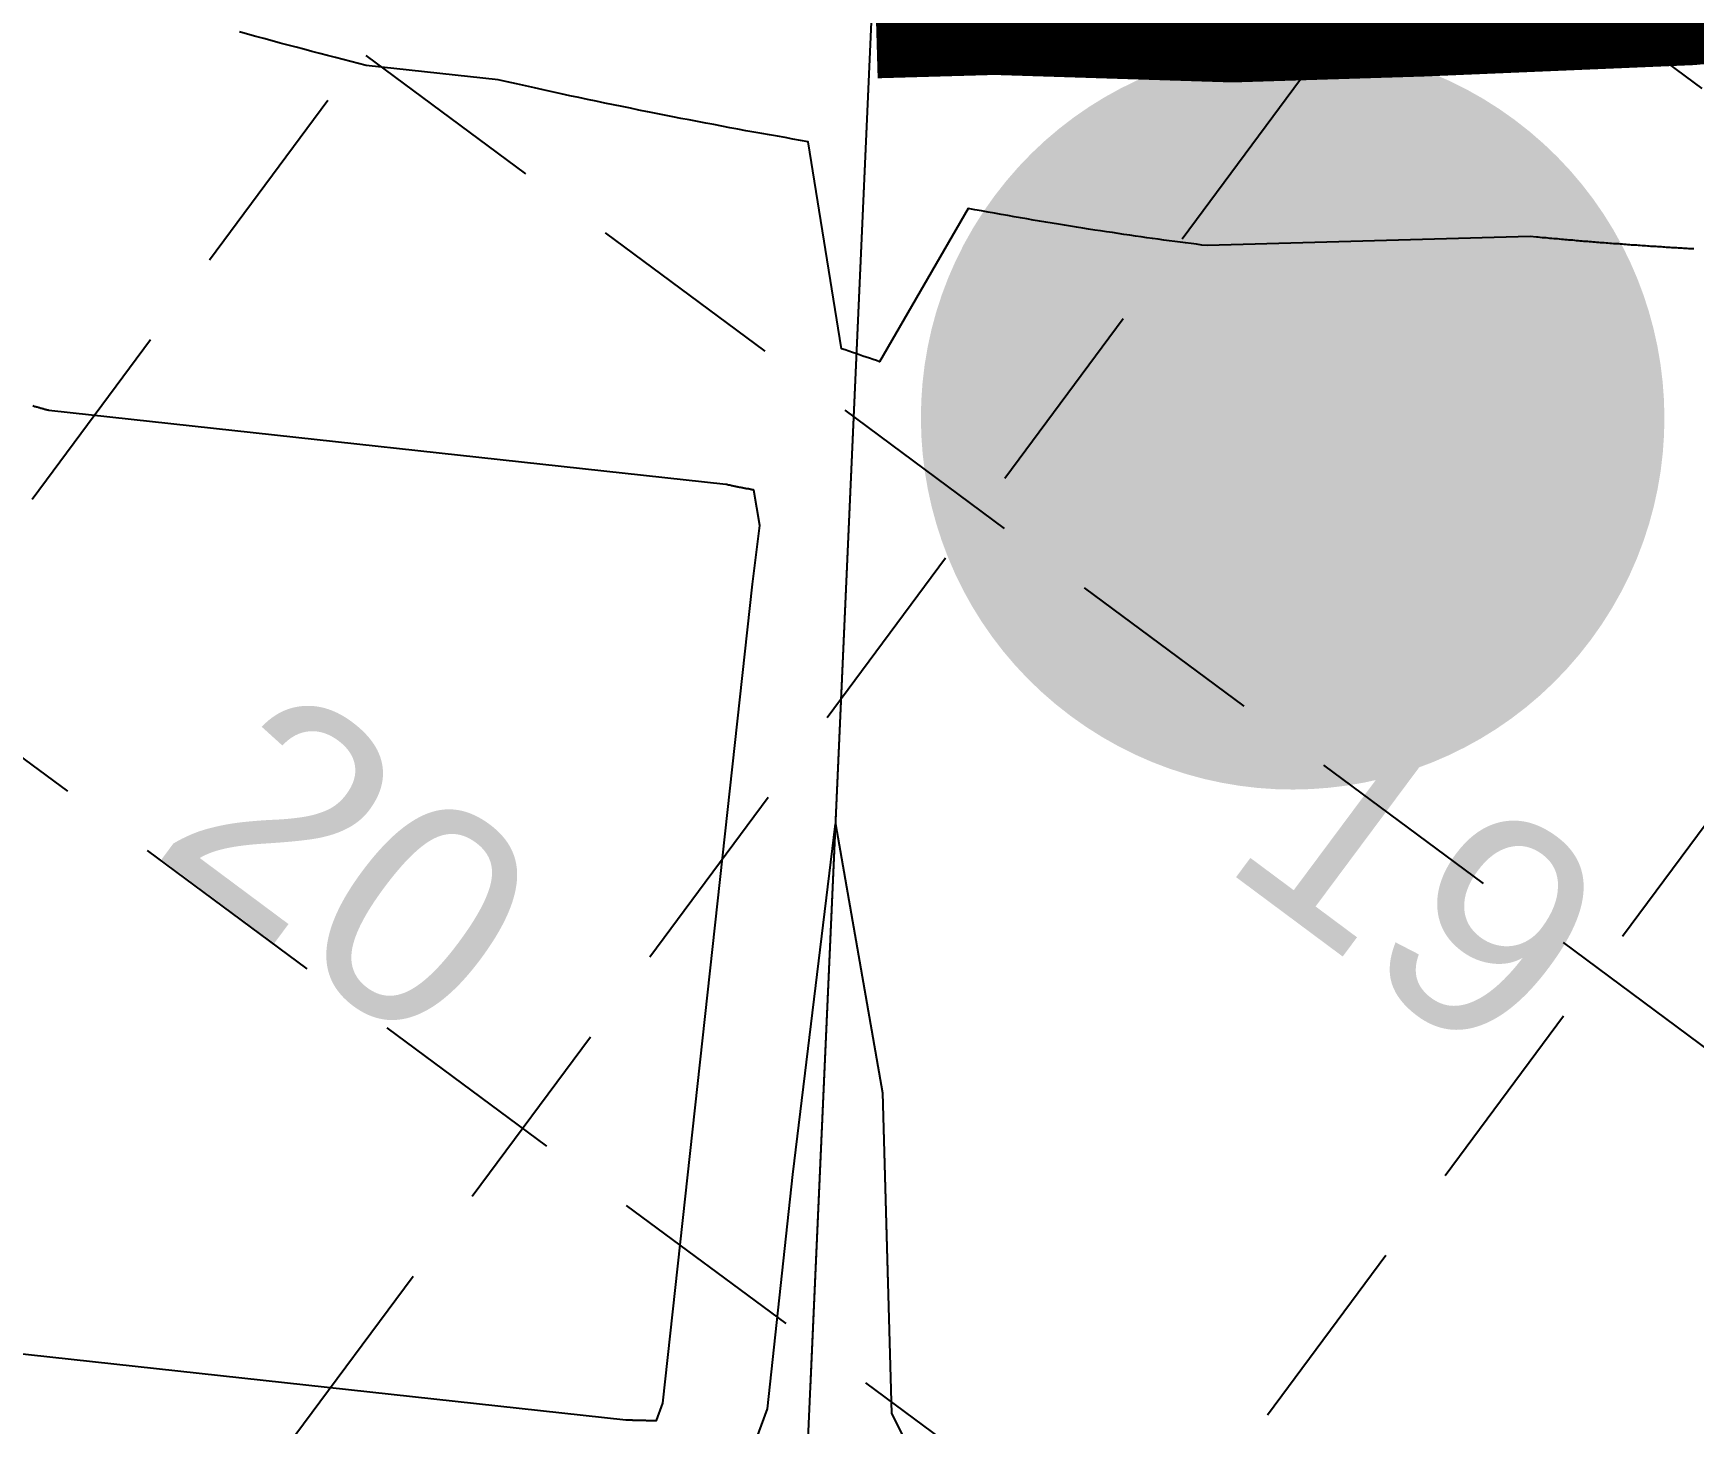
# Model space of a CAD drawing. Header units: feet. Extents: x 2260 to 6199, y 3666 to 7344.
# Drawn here: x 4487.2 to 4600, y 5789.3 to 5883.8 of the extents above; entities that cross this region are included whole.
import ezdxf
from ezdxf.enums import TextEntityAlignment as Align

# ---------------------------------------------------------------- set-up
doc = ezdxf.new("R2010")
doc.units = ezdxf.units.FT
doc.header["$LTSCALE"] = 40
doc.header["$MEASUREMENT"] = 0
doc.linetypes.add('HIDDEN', pattern=[0.375, 0.25, -0.125])
for name, color, linetype in [('ALTURA LOGO', 4, 'CONTINUOUS'), ('EOP-PROP', 4, 'CONTINUOUS'), ('EROSION BLANKETS', 84, 'CONTINUOUS'), ('FLOW-ARROWS', 253, 'CONTINUOUS'), ('GRID', 254, 'HIDDEN'), ('LOT-NOS', 4, 'CONTINUOUS'), ('lots-line', 4, 'CONTINUOUS'), ('PC', 43, 'CONTINUOUS'), ('ST-ROW', 2, 'CONTINUOUS')]:
    doc.layers.add(name, color=color, linetype=linetype)
doc.styles.add('altura', font='ARIAL.TTF', dxfattribs={"oblique": 15})
doc.styles.get("Standard").update_dxf_attribs({"font": 'ARIAL.TTF'})

msp = doc.modelspace()

# ---------------------------------------------------------------- hatches: boundary and pattern name
at = {"layer": 'ALTURA LOGO'}
h = msp.add_hatch(color=42, dxfattribs=at)
edge = h.paths.add_edge_path()
edge.add_ellipse((4572.77, 5857.66), major_axis=(15.08, 20.26), ratio=1, start_angle=-89.9995, end_angle=90.0005)
edge.add_ellipse((4572.77, 5857.66), major_axis=(15.08, 20.26), ratio=1, start_angle=89.9999, end_angle=269.9999)
h.paths.add_polyline_path([(4548.31, 5862.91), (4584.49, 5835.97), (4597.86, 5853.93), (4561.68, 5880.87)], flags=24)

# ---------------------------------------------------------------- linework, layer by layer
at = {"layer": 'EOP-PROP', "color": 7}
for radius, end in [(584.5, 265.40063), (584.5, 275.17282), (615.5, 263.30979), (615.5, 263.30979)]:
    msp.add_arc((4564.71, 6344.61), radius, 233.37652, end, dxfattribs=at)
at = {"layer": 'EROSION BLANKETS', "const_width": 8}
msp.add_lwpolyline([(4538.35, 5764.57), (4545.47, 5764.11), (4559.81, 5764.3), (4600.4, 5765.32), (4625.82, 5767.4), (4632.82, 5769.66), (4636.12, 5772.96), (4639.07, 5776.95), (4639.8, 5781.95), (4639.39, 5787.15), (4630.92, 5880.77), (4630.54, 5882.54), (4629.23, 5884.83), (4627.99, 5885.94), (4623.97, 5886.85), (4614.13, 5887.01), (4599.77, 5885.63), (4581.55, 5884.86), (4568.67, 5884.46), (4552.52, 5884.97), (4544.46, 5884.74)], dxfattribs=at)
at = {"layer": 'FLOW-ARROWS', "color": 7}
for points in [[(4545.37, 5873.6, 0, 1.67, 0), (4545.2, 5868.61, 0, 0, 0), (4544.88, 5859.2, 0, 0, 0)], [(4545.37, 5873.6, 0, 1.67, 0), (4545.2, 5868.61, 0, 0, 0), (4544.88, 5859.2, 0, 0, 0)], [(4542.74, 5817.62, 0, 1.67, 0), (4542.94, 5822.61, 0, 0, 0), (4543.4, 5833.79, 0, 0, 0)], [(4542.74, 5817.62, 0, 1.67, 0), (4542.94, 5822.61, 0, 0, 0), (4543.4, 5833.79, 0, 0, 0)]]:
    msp.add_lwpolyline(points, format="xyseb", dxfattribs=at)
at = {"layer": 'GRID', "linetype": 'HIDDEN', "ltscale": 1.35}
for p, q in [((3239.5, 6889.01), (5841.93, 4959.83)), ((3208.38, 6847.03), (5810.82, 4917.86)), ((3177.27, 6805.06), (5779.7, 4875.88)), ((4820.76, 6302.19), (3731.57, 4832.89)), ((4862.73, 6271.08), (3773.54, 4801.78)), ((4904.7, 6239.96), (3815.52, 4770.66))]:
    msp.add_line(p, q, dxfattribs=at)
at = {"layer": 'lots-line', "color": 7}
for q in [(4539.02, 5770.19), (4539.99, 5791.74)]:
    msp.add_line((4544.16, 5885.07), q, dxfattribs=at)
at = {"layer": 'PC', "color": 43, "flags": 128}
for points, elevation in [([(4597.71, 5869.28), (4597.7, 5869.28), (4597.59, 5869.29), (4597.47, 5869.3), (4597.35, 5869.31), (4597.23, 5869.31), (4597.11, 5869.32), (4596.99, 5869.33), (4596.87, 5869.34), (4596.75, 5869.35), (4596.63, 5869.35), (4596.51, 5869.36), (4596.39, 5869.37), (4596.27, 5869.38), (4596.15, 5869.39), (4596.03, 5869.4), (4595.91, 5869.4), (4595.79, 5869.41), (4595.67, 5869.42), (4595.54, 5869.43), (4595.42, 5869.44), (4595.3, 5869.45), (4595.18, 5869.46), (4595.05, 5869.47), (4594.93, 5869.48), (4594.81, 5869.48), (4594.69, 5869.49), (4594.56, 5869.5), (4594.44, 5869.51), (4594.32, 5869.52), (4594.19, 5869.53), (4594.07, 5869.54), (4593.94, 5869.55), (4593.82, 5869.56), (4593.69, 5869.57), (4593.57, 5869.58), (4593.44, 5869.59), (4593.32, 5869.6), (4593.19, 5869.61), (4593.07, 5869.62), (4592.94, 5869.63), (4592.82, 5869.64), (4592.69, 5869.65), (4592.56, 5869.66), (4592.44, 5869.67), (4592.31, 5869.68), (4592.18, 5869.69), (4592.05, 5869.7), (4591.93, 5869.72), (4591.8, 5869.73), (4591.67, 5869.74), (4591.54, 5869.75), (4591.41, 5869.76), (4591.28, 5869.77), (4591.16, 5869.78), (4591.03, 5869.79), (4590.9, 5869.8), (4590.77, 5869.82), (4590.64, 5869.83), (4590.51, 5869.84), (4590.38, 5869.85), (4590.25, 5869.86), (4590.12, 5869.87), (4589.99, 5869.89), (4589.85, 5869.9), (4589.72, 5869.91), (4589.59, 5869.92), (4589.46, 5869.94), (4589.34, 5869.95), (4588.91, 5869.99), (4566.96, 5869.37), (4566.6, 5869.41), (4566.24, 5869.46), (4565.87, 5869.51), (4565.5, 5869.55), (4565.13, 5869.6), (4564.76, 5869.65), (4564.39, 5869.7), (4564.01, 5869.75), (4563.63, 5869.8), (4563.25, 5869.85), (4562.87, 5869.91), (4562.48, 5869.96), (4562.1, 5870.02), (4561.71, 5870.07), (4561.31, 5870.13), (4560.92, 5870.19), (4560.52, 5870.25), (4560.12, 5870.31), (4559.72, 5870.37), (4559.32, 5870.43), (4558.91, 5870.49), (4558.51, 5870.56), (4558.09, 5870.62), (4557.68, 5870.69), (4557.27, 5870.75), (4556.85, 5870.82), (4556.43, 5870.89), (4556, 5870.96), (4555.58, 5871.03), (4555.15, 5871.11), (4554.72, 5871.18), (4554.28, 5871.25), (4553.85, 5871.33), (4553.41, 5871.41), (4552.97, 5871.49), (4552.52, 5871.57), (4552.08, 5871.65), (4551.63, 5871.73), (4551.17, 5871.81), (4550.72, 5871.9), (4544.71, 5861.48), (4544.49, 5861.56), (4544.26, 5861.63), (4544.03, 5861.71), (4543.8, 5861.78), (4543.57, 5861.86), (4543.34, 5861.94), (4543.13, 5862.01), (4543.1, 5862.03), (4542.86, 5862.11), (4542.61, 5862.19), (4542.37, 5862.28), (4542.12, 5862.36), (4539.86, 5876.43), (4539.34, 5876.52), (4538.82, 5876.61), (4538.29, 5876.71), (4537.76, 5876.8), (4537.23, 5876.89), (4536.7, 5876.99), (4536.16, 5877.09), (4535.62, 5877.18), (4535.08, 5877.28), (4534.53, 5877.38), (4533.99, 5877.49), (4533.44, 5877.59), (4532.89, 5877.69), (4532.33, 5877.8), (4531.77, 5877.91), (4531.21, 5878.02), (4530.65, 5878.13), (4530.09, 5878.24), (4529.52, 5878.35), (4528.95, 5878.46), (4528.94, 5878.47), (4528.36, 5878.58), (4527.79, 5878.7), (4527.21, 5878.82), (4526.63, 5878.94), (4526.04, 5879.06), (4525.45, 5879.18), (4524.86, 5879.31), (4524.27, 5879.44), (4523.67, 5879.56), (4523.07, 5879.69), (4522.47, 5879.82), (4521.86, 5879.96), (4521.26, 5880.09), (4520.64, 5880.22), (4520.03, 5880.36), (4519.41, 5880.5), (4518.79, 5880.64), (4509.82, 5881.62), (4509.3, 5881.75), (4508.78, 5881.88), (4508.26, 5882.02), (4507.73, 5882.15), (4507.2, 5882.29), (4506.67, 5882.43), (4506.14, 5882.57), (4505.6, 5882.71), (4505.06, 5882.85), (4504.52, 5883), (4503.98, 5883.14), (4503.43, 5883.29), (4502.88, 5883.44), (4502.32, 5883.59), (4501.77, 5883.75), (4501.21, 5883.9)], 549), ([(4600.03, 5869.14), (4599.92, 5869.15), (4599.8, 5869.16), (4599.69, 5869.16), (4599.57, 5869.17), (4599.46, 5869.18), (4599.34, 5869.18), (4599.23, 5869.19), (4599.11, 5869.2), (4598.99, 5869.2), (4598.88, 5869.21), (4598.76, 5869.22), (4598.64, 5869.22), (4598.53, 5869.23), (4598.41, 5869.24), (4598.29, 5869.25), (4598.18, 5869.25), (4598.06, 5869.26), (4597.94, 5869.27), (4597.82, 5869.28), (4597.7, 5869.28), (4597.59, 5869.29), (4597.47, 5869.3), (4597.35, 5869.31), (4597.23, 5869.31), (4597.11, 5869.32), (4596.99, 5869.33), (4596.87, 5869.34), (4596.75, 5869.35), (4596.63, 5869.35), (4596.51, 5869.36), (4596.39, 5869.37), (4596.27, 5869.38), (4596.15, 5869.39), (4596.03, 5869.4), (4595.91, 5869.4), (4595.79, 5869.41), (4595.67, 5869.42), (4595.54, 5869.43), (4595.42, 5869.44), (4595.3, 5869.45), (4595.18, 5869.46), (4595.05, 5869.47), (4594.93, 5869.48), (4594.81, 5869.48), (4594.69, 5869.49), (4594.56, 5869.5), (4594.44, 5869.51), (4594.32, 5869.52), (4594.19, 5869.53), (4594.07, 5869.54), (4593.94, 5869.55), (4593.82, 5869.56), (4593.69, 5869.57), (4593.57, 5869.58), (4593.44, 5869.59), (4593.32, 5869.6), (4593.19, 5869.61), (4593.07, 5869.62), (4592.94, 5869.63), (4592.82, 5869.64), (4592.69, 5869.65), (4592.56, 5869.66), (4592.44, 5869.67), (4592.31, 5869.68), (4592.18, 5869.69), (4592.05, 5869.7), (4591.93, 5869.72), (4591.8, 5869.73), (4591.67, 5869.74), (4591.54, 5869.75), (4591.41, 5869.76), (4591.28, 5869.77), (4591.16, 5869.78), (4591.03, 5869.79), (4590.9, 5869.8), (4590.77, 5869.82), (4590.64, 5869.83), (4590.51, 5869.84), (4590.38, 5869.85), (4590.25, 5869.86), (4590.12, 5869.87), (4589.99, 5869.89), (4589.85, 5869.9), (4589.72, 5869.91), (4589.59, 5869.92), (4589.46, 5869.94), (4589.34, 5869.95), (4588.91, 5869.99), (4566.96, 5869.37), (4566.6, 5869.41), (4566.24, 5869.46), (4565.87, 5869.51), (4565.5, 5869.55), (4565.13, 5869.6), (4564.76, 5869.65), (4564.39, 5869.7), (4564.01, 5869.75), (4563.63, 5869.8), (4563.25, 5869.85), (4562.87, 5869.91), (4562.48, 5869.96), (4562.1, 5870.02), (4561.71, 5870.07), (4561.31, 5870.13), (4560.92, 5870.19), (4560.52, 5870.25), (4560.12, 5870.31), (4559.72, 5870.37), (4559.32, 5870.43), (4558.91, 5870.49), (4558.51, 5870.56), (4558.09, 5870.62), (4557.68, 5870.69), (4557.27, 5870.75), (4556.85, 5870.82), (4556.43, 5870.89), (4556, 5870.96), (4555.58, 5871.03), (4555.15, 5871.11), (4554.72, 5871.18), (4554.28, 5871.25), (4553.85, 5871.33), (4553.41, 5871.41), (4552.97, 5871.49), (4552.52, 5871.57), (4552.08, 5871.65), (4551.63, 5871.73), (4551.17, 5871.81), (4550.72, 5871.9), (4544.71, 5861.48), (4544.49, 5861.56), (4544.26, 5861.63), (4544.03, 5861.71), (4543.8, 5861.78), (4543.57, 5861.86), (4543.34, 5861.94), (4543.13, 5862.01), (4543.1, 5862.03), (4542.86, 5862.11), (4542.61, 5862.19), (4542.37, 5862.28), (4542.12, 5862.36), (4539.86, 5876.43), (4539.34, 5876.52), (4538.82, 5876.61), (4538.29, 5876.71), (4537.76, 5876.8), (4537.23, 5876.89), (4536.7, 5876.99), (4536.16, 5877.09), (4535.62, 5877.18), (4535.08, 5877.28), (4534.53, 5877.38), (4533.99, 5877.49), (4533.44, 5877.59), (4532.89, 5877.69), (4532.33, 5877.8), (4531.77, 5877.91), (4531.21, 5878.02), (4530.65, 5878.13), (4530.09, 5878.24), (4529.52, 5878.35), (4528.95, 5878.46), (4528.94, 5878.47), (4528.36, 5878.58), (4527.79, 5878.7), (4527.21, 5878.82), (4526.63, 5878.94), (4526.04, 5879.06), (4525.45, 5879.18), (4524.86, 5879.31), (4524.27, 5879.44), (4523.67, 5879.56), (4523.07, 5879.69), (4522.47, 5879.82), (4521.86, 5879.96), (4521.26, 5880.09), (4520.64, 5880.22), (4520.03, 5880.36), (4519.41, 5880.5), (4518.79, 5880.64), (4509.82, 5881.62), (4509.3, 5881.75), (4508.78, 5881.88), (4508.26, 5882.02), (4507.73, 5882.15), (4507.2, 5882.29), (4506.67, 5882.43), (4506.14, 5882.57), (4505.6, 5882.71), (4505.06, 5882.85), (4504.52, 5883), (4503.98, 5883.14), (4503.43, 5883.29), (4502.88, 5883.44), (4502.32, 5883.59), (4501.77, 5883.75), (4501.21, 5883.9)], 549), ([(4481.06, 5794.65), (4527.47, 5789.57), (4527.54, 5789.57), (4527.61, 5789.57), (4527.68, 5789.56), (4527.75, 5789.56), (4527.82, 5789.56), (4527.89, 5789.56), (4527.95, 5789.55), (4528.02, 5789.55), (4528.09, 5789.55), (4528.15, 5789.55), (4528.22, 5789.55), (4528.29, 5789.54), (4528.35, 5789.54), (4528.42, 5789.54), (4528.48, 5789.54), (4528.55, 5789.54), (4528.61, 5789.54), (4528.67, 5789.54), (4528.74, 5789.54), (4528.8, 5789.54), (4528.86, 5789.53), (4528.92, 5789.53), (4528.98, 5789.53), (4529.05, 5789.53), (4529.11, 5789.53), (4529.17, 5789.53), (4529.35, 5789.53), (4529.39, 5789.53), (4529.45, 5789.53), (4529.5, 5789.53), (4529.56, 5789.53), (4529.99, 5790.71), (4536.08, 5846.37), (4536.56, 5850.35), (4536.17, 5852.76), (4536.13, 5852.77), (4536.08, 5852.77), (4536.03, 5852.78), (4535.98, 5852.79), (4535.94, 5852.8), (4535.89, 5852.81), (4535.84, 5852.82), (4535.79, 5852.83), (4535.74, 5852.83), (4535.69, 5852.84), (4535.64, 5852.85), (4535.59, 5852.86), (4535.54, 5852.87), (4535.49, 5852.88), (4535.44, 5852.89), (4535.39, 5852.9), (4535.34, 5852.91), (4535.29, 5852.92), (4535.23, 5852.93), (4535.18, 5852.94), (4535.18, 5852.94), (4535.13, 5852.95), (4535.08, 5852.96), (4535.02, 5852.97), (4534.97, 5852.98), (4534.92, 5853), (4534.86, 5853.01), (4534.81, 5853.02), (4534.76, 5853.03), (4534.7, 5853.04), (4534.65, 5853.05), (4534.59, 5853.06), (4534.54, 5853.08), (4534.48, 5853.09), (4534.43, 5853.1), (4534.37, 5853.11), (4534.32, 5853.13), (4534.26, 5853.14), (4488.26, 5858.17), (4488.21, 5858.18), (4488.16, 5858.19), (4488.12, 5858.21), (4488.07, 5858.22), (4488.02, 5858.23), (4487.97, 5858.24), (4487.92, 5858.26), (4487.88, 5858.27), (4487.83, 5858.28), (4487.78, 5858.3), (4487.73, 5858.31), (4487.68, 5858.32), (4487.63, 5858.34), (4487.58, 5858.35), (4487.53, 5858.36), (4487.48, 5858.38), (4487.42, 5858.39), (4487.37, 5858.41), (4487.32, 5858.42), (4487.27, 5858.44), (4487.22, 5858.45), (4487.17, 5858.47)], 550), ([(4481.06, 5794.65), (4527.47, 5789.57), (4527.54, 5789.57), (4527.61, 5789.57), (4527.68, 5789.56), (4527.75, 5789.56), (4527.82, 5789.56), (4527.89, 5789.56), (4527.95, 5789.55), (4528.02, 5789.55), (4528.09, 5789.55), (4528.15, 5789.55), (4528.22, 5789.55), (4528.29, 5789.54), (4528.35, 5789.54), (4528.42, 5789.54), (4528.48, 5789.54), (4528.55, 5789.54), (4528.61, 5789.54), (4528.67, 5789.54), (4528.74, 5789.54), (4528.8, 5789.54), (4528.86, 5789.53), (4528.92, 5789.53), (4528.98, 5789.53), (4529.05, 5789.53), (4529.11, 5789.53), (4529.17, 5789.53), (4529.35, 5789.53), (4529.39, 5789.53), (4529.45, 5789.53), (4529.5, 5789.53), (4529.56, 5789.53), (4529.99, 5790.71), (4536.08, 5846.37), (4536.56, 5850.35), (4536.17, 5852.76), (4536.13, 5852.77), (4536.08, 5852.77), (4536.03, 5852.78), (4535.98, 5852.79), (4535.94, 5852.8), (4535.89, 5852.81), (4535.84, 5852.82), (4535.79, 5852.83), (4535.74, 5852.83), (4535.69, 5852.84), (4535.64, 5852.85), (4535.59, 5852.86), (4535.54, 5852.87), (4535.49, 5852.88), (4535.44, 5852.89), (4535.39, 5852.9), (4535.34, 5852.91), (4535.29, 5852.92), (4535.23, 5852.93), (4535.18, 5852.94), (4535.18, 5852.94), (4535.13, 5852.95), (4535.08, 5852.96), (4535.02, 5852.97), (4534.97, 5852.98), (4534.92, 5853), (4534.86, 5853.01), (4534.81, 5853.02), (4534.76, 5853.03), (4534.7, 5853.04), (4534.65, 5853.05), (4534.59, 5853.06), (4534.54, 5853.08), (4534.48, 5853.09), (4534.43, 5853.1), (4534.37, 5853.11), (4534.32, 5853.13), (4534.26, 5853.14), (4488.26, 5858.17), (4488.21, 5858.18), (4488.16, 5858.19), (4488.12, 5858.21), (4488.07, 5858.22), (4488.02, 5858.23), (4487.97, 5858.24), (4487.92, 5858.26), (4487.88, 5858.27), (4487.83, 5858.28), (4487.78, 5858.3), (4487.73, 5858.31), (4487.68, 5858.32), (4487.63, 5858.34), (4487.58, 5858.35), (4487.53, 5858.36), (4487.48, 5858.38), (4487.42, 5858.39), (4487.37, 5858.41), (4487.32, 5858.42), (4487.27, 5858.44), (4487.22, 5858.45), (4487.17, 5858.47)], 550), ([(4532.35, 5777.43), (4537.08, 5790.32), (4538.82, 5806.23), (4541.7, 5830.08), (4544.9, 5811.8), (4545.26, 5798.83)], 549), ([(4532.35, 5777.43), (4537.08, 5790.32), (4538.82, 5806.23), (4541.7, 5830.08), (4544.9, 5811.8), (4545.51, 5789.99), (4550.84, 5779.38)], 549)]:
    msp.add_lwpolyline(points, dxfattribs=dict(at, elevation=elevation))
at = {"layer": 'ST-ROW', "color": 7}
for radius, end in [(575, 265.99559), (575, 275.17282), (625, 263.103), (625, 264.03243)]:
    msp.add_arc((4564.71, 6344.61), radius, 233.37652, end, dxfattribs=at)

# ---------------------------------------------------------------- texts
at = {"layer": 'ALTURA LOGO', "color": 164, "style": 'altura', "oblique": 15, "width": 1.035276}
msp.add_text('A', height=16.58, rotation=323.3354, dxfattribs=at).set_placement((4567.85, 5851.44), align=Align.CENTER)
at = {"layer": 'LOT-NOS', "color": 7}
for s, p in [('20', (4508.9, 5827.34)), ('20', (4508.9, 5827.34)), ('19', (4581.47, 5826.46))]:
    msp.add_text(s, height=15, rotation=323.3354, dxfattribs=at).set_placement(p, align=Align.MIDDLE_CENTER)

doc.saveas('drawing.dxf')
